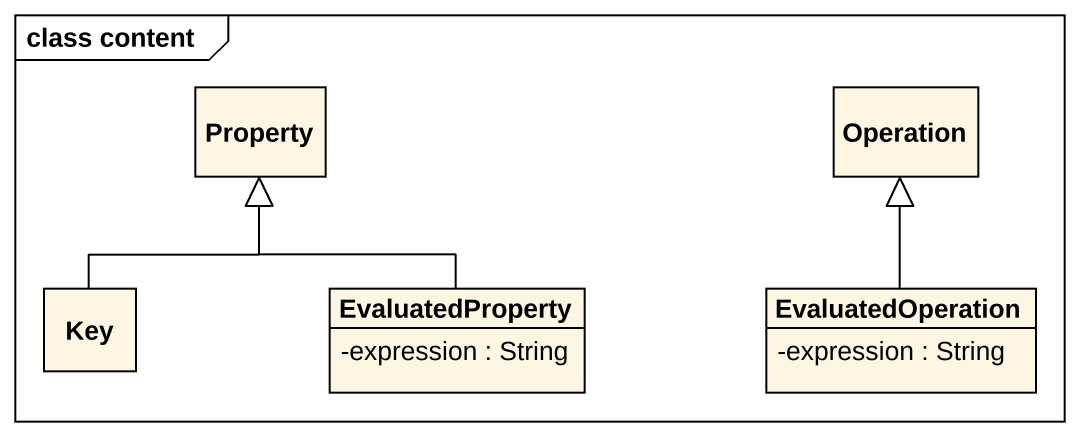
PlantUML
@startuml
mainframe class content
hide circle
hide empty members
skinparam classAttributeIconSize 0
class Property
class Operation
class Key
class EvaluatedProperty {
  -expression : String
}
class EvaluatedOperation {
  -expression : String
}
Key -up-|> Property
EvaluatedProperty -up-|> Property
EvaluatedOperation -up-|> Operation
@enduml
